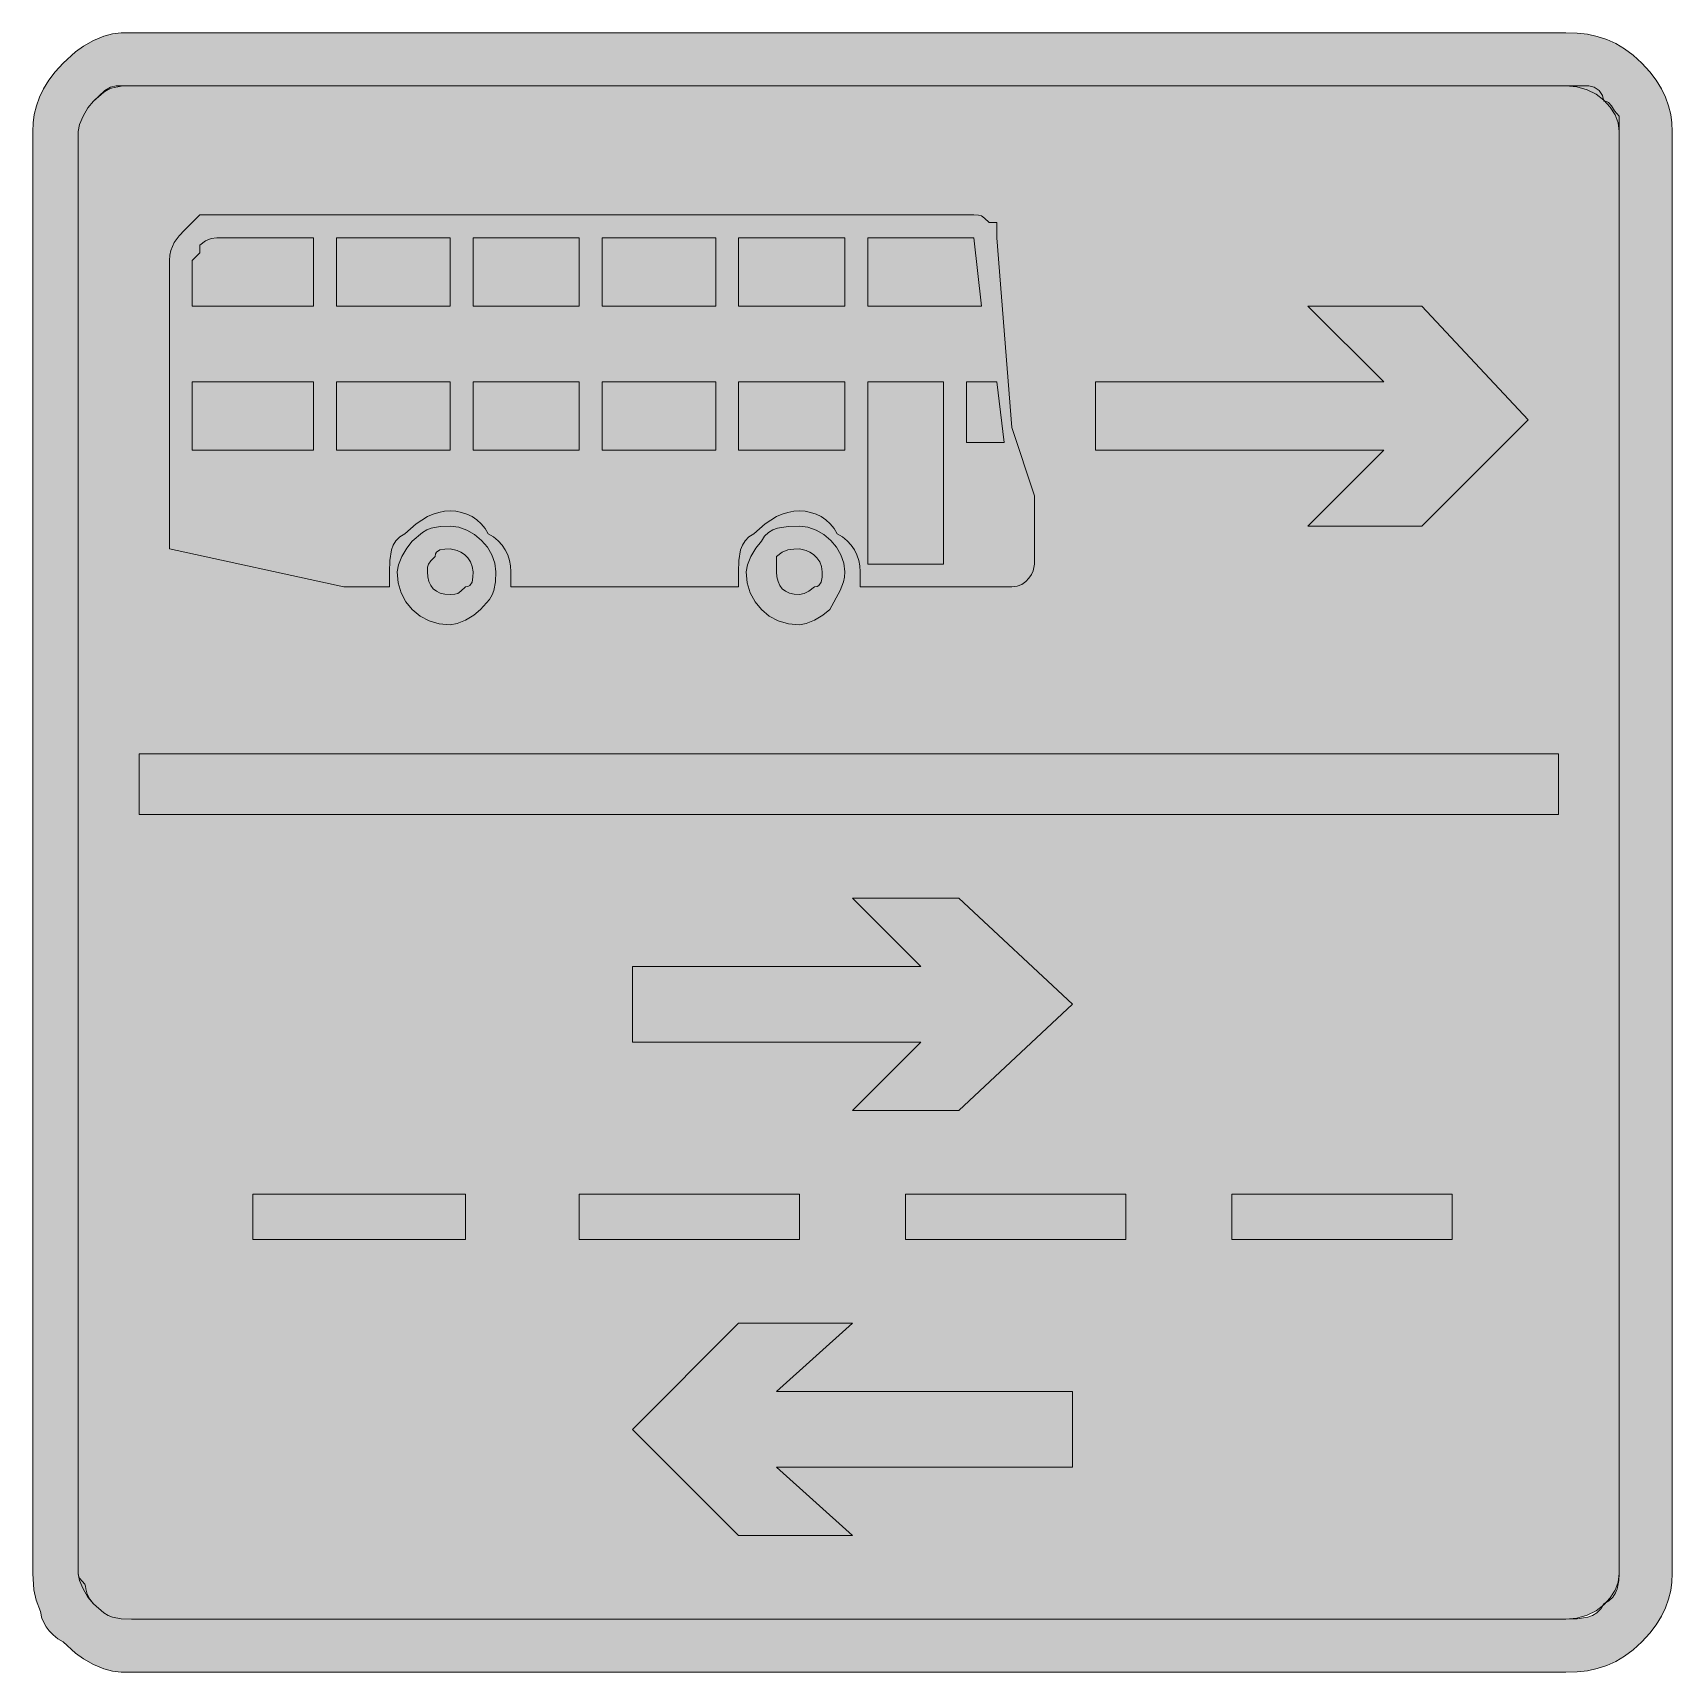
# Model space of a CAD drawing. Header units: metres. Extents: x 154 to 413, y 6 to 265.
import ezdxf

# ---------------------------------------------------------------- set-up
doc = ezdxf.new("R2010")
doc.units = ezdxf.units.M
doc.layers.add('FILL_BLACK_000000', color=7, linetype='Continuous', true_color=0x000000)
doc.layers.add('FILL_WHITE_FFFFFF', color=7, linetype='Continuous', true_color=0xffffff)

msp = doc.modelspace()

# ---------------------------------------------------------------- hatches: boundary and pattern name
at = {"layer": 'FILL_BLACK_000000', "true_color": 0x000000}
h = msp.add_hatch(color=7, dxfattribs=at)
h.dxf.hatch_style = 1
h.paths.add_polyline_path([(413.01, 20.01), (412.83, 18.66), (412.5, 17.31), (412.02, 15.96), (411.37, 14.61), (410.54, 13.26), (409.51, 11.91), (408.27, 10.56), (406.92, 9.32), (405.55, 8.29), (404.16, 7.46), (402.72, 6.81), (401.23, 6.33), (399.66, 6), (398.02, 5.82), (396.27, 5.76), (169.47, 5.76), (167.86, 5.78), (166.47, 5.91), (165.08, 6.27), (163.47, 6.96), (161.88, 7.86), (160.62, 8.76), (158.67, 10.56), (157.83, 11.06), (157.1, 11.65), (156.48, 12.29), (155.97, 12.96), (155.3, 14.27), (155.07, 15.36), (154.38, 17.14), (154.02, 18.81), (153.87, 21.36), (153.87, 249.36), (153.93, 250.71), (154.11, 252.06), (154.44, 253.41), (154.92, 254.76), (155.57, 256.11), (156.4, 257.46), (157.43, 258.81), (158.67, 260.16), (160.62, 261.96), (161.88, 262.86), (163.47, 263.76), (165.08, 264.45), (166.47, 264.81), (167.86, 264.94), (169.47, 264.96), (396.27, 264.96), (398.02, 264.9), (399.66, 264.72), (401.23, 264.39), (402.72, 263.91), (404.16, 263.26), (405.55, 262.43), (406.92, 261.4), (408.27, 260.16), (409.51, 258.81), (410.54, 257.46), (411.37, 256.11), (412.02, 254.76), (412.5, 253.41), (412.83, 252.06), (413.01, 250.71), (413.07, 249.36), (413.07, 21.36), (413.01, 20.01)])
h.paths.add_polyline_path([(404.03, 252), (403.28, 253.22), (402.27, 254.31), (401.04, 255.23), (399.61, 255.94), (398.01, 256.4), (396.27, 256.56), (169.47, 256.56), (167.07, 256.56), (166.17, 256.35), (165.27, 255.81), (163.47, 254.16), (162.59, 253.07), (161.82, 251.76), (161.28, 250.45), (161.07, 249.36), (161.07, 21.36), (161.12, 20.96), (161.26, 20.65), (161.67, 20.16), (162.08, 19.67), (162.22, 19.36), (162.27, 18.96), (162.46, 18.08), (162.87, 17.31), (163.47, 16.56), (165.08, 15.17), (165.79, 14.75), (166.47, 14.46), (167.86, 14.2), (169.47, 14.16), (396.27, 14.16), (398.05, 14.2), (399.72, 14.46), (400.48, 14.75), (401.16, 15.17), (401.77, 15.77), (402.27, 16.56), (403.06, 17.06), (403.66, 17.65), (404.08, 18.29), (404.37, 18.96), (404.63, 20.27), (404.67, 21.36), (404.67, 249.36), (404.51, 250.7), (404.03, 252)], flags=16)
h = msp.add_hatch(color=7, dxfattribs=at)
h.dxf.hatch_style = 1
h.paths.add_polyline_path([(305.07, 234.96), (306.27, 234.96), (306.27, 233.76), (306.27, 232.56), (308.67, 202.56), (312.27, 191.76), (312.27, 190.56), (312.27, 189.36), (312.27, 180.96), (312.05, 179.89), (311.76, 179.29), (311.37, 178.71), (310.86, 178.18), (310.25, 177.75), (309.51, 177.47), (308.67, 177.36), (284.67, 177.36), (284.67, 179.76), (284.61, 180.66), (284.45, 181.54), (284.16, 182.4), (283.77, 183.21), (283.26, 183.97), (282.65, 184.65), (281.91, 185.26), (281.07, 185.76), (280.57, 186.6), (279.96, 187.33), (279.28, 187.95), (278.52, 188.46), (277.71, 188.85), (276.85, 189.13), (275.97, 189.3), (275.07, 189.36), (274.17, 189.3), (273.27, 189.13), (272.37, 188.85), (271.47, 188.46), (269.67, 187.33), (267.87, 185.76), (267.08, 185.26), (266.48, 184.65), (266.06, 183.97), (265.77, 183.21), (265.51, 181.54), (265.47, 179.76), (265.47, 177.36), (229.47, 177.36), (229.47, 179.76), (229.41, 180.66), (229.25, 181.54), (228.96, 182.4), (228.57, 183.21), (228.06, 183.97), (227.45, 184.65), (226.71, 185.26), (225.87, 185.76), (225.37, 186.6), (224.76, 187.33), (224.08, 187.95), (223.32, 188.46), (222.51, 188.85), (221.65, 189.13), (220.77, 189.3), (219.87, 189.36), (218.97, 189.3), (218.07, 189.13), (217.17, 188.85), (216.27, 188.46), (214.47, 187.33), (212.67, 185.76), (211.88, 185.26), (211.28, 184.65), (210.86, 183.97), (210.57, 183.21), (210.31, 181.54), (210.27, 179.76), (210.27, 177.36), (203.07, 177.36), (175.47, 183.36), (175.47, 228.96), (175.52, 229.81), (175.68, 230.55), (176.22, 231.81), (176.99, 232.84), (177.87, 233.76), (180.27, 236.16), (183.87, 236.16), (302.67, 236.16), (303.38, 236.14), (303.87, 236.01), (304.36, 235.65), (305.07, 234.96)])
h.paths.add_polyline_path([(219.87, 232.56), (201.87, 232.56), (201.87, 221.76), (219.87, 221.76), (219.87, 232.56)], flags=16)
h.paths.add_polyline_path([(240.27, 232.56), (223.47, 232.56), (223.47, 221.76), (240.27, 221.76), (240.27, 232.56)], flags=16)
h.paths.add_polyline_path([(261.87, 221.76), (261.87, 232.56), (243.87, 232.56), (243.87, 221.76), (261.87, 221.76)], flags=16)
h.paths.add_polyline_path([(265.47, 221.76), (282.27, 221.76), (282.27, 232.56), (265.47, 232.56), (265.47, 221.76)], flags=16)
h.paths.add_polyline_path([(285.87, 232.56), (285.87, 221.76), (303.87, 221.76), (302.67, 232.56), (285.87, 232.56)], flags=16)
h.paths.add_polyline_path([(306.27, 209.76), (301.47, 209.76), (301.47, 200.16), (307.47, 200.16), (306.27, 209.76)], flags=16)
h.paths.add_polyline_path([(297.87, 180.96), (297.87, 209.76), (285.87, 209.76), (285.87, 180.96), (297.87, 180.96)], flags=16)
h.paths.add_polyline_path([(265.47, 198.96), (282.27, 198.96), (282.27, 209.76), (265.47, 209.76), (265.47, 198.96)], flags=16)
h.paths.add_polyline_path([(243.87, 198.96), (261.87, 198.96), (261.87, 209.76), (243.87, 209.76), (243.87, 198.96)], flags=16)
h.paths.add_polyline_path([(223.47, 209.76), (223.47, 198.96), (240.27, 198.96), (240.27, 209.76), (223.47, 209.76)], flags=16)
h.paths.add_polyline_path([(219.87, 209.76), (201.87, 209.76), (201.87, 198.96), (219.87, 198.96), (219.87, 209.76)], flags=16)
h.paths.add_polyline_path([(198.27, 198.96), (198.27, 209.76), (179.07, 209.76), (179.07, 198.96), (198.27, 198.96)], flags=16)
h.paths.add_polyline_path([(198.27, 232.56), (183.87, 232.56), (182.97, 232.54), (182.07, 232.41), (181.17, 232.05), (180.27, 231.36), (180.27, 230.16), (179.07, 228.96), (179.07, 221.76), (198.27, 221.76), (198.27, 232.56)], flags=16)
h = msp.add_hatch(color=7, dxfattribs=at)
h.dxf.hatch_style = 1
h.paths.add_polyline_path([(390.27, 203.76), (373.47, 186.96), (355.47, 186.96), (367.47, 198.96), (321.87, 198.96), (321.87, 209.76), (367.47, 209.76), (355.47, 221.76), (373.47, 221.76), (390.27, 203.76)])
h = msp.add_hatch(color=7, dxfattribs=at)
h.dxf.hatch_style = 1
h.paths.add_polyline_path([(212.22, 182.16), (212.99, 183.47), (213.87, 184.56), (215.48, 185.95), (216.19, 186.37), (216.87, 186.66), (218.26, 186.92), (219.87, 186.96), (221.21, 186.8), (222.51, 186.34), (223.73, 185.63), (224.82, 184.71), (225.74, 183.62), (226.45, 182.4), (226.91, 181.1), (227.07, 179.76), (227.03, 178.15), (226.77, 176.76), (226.48, 176.08), (226.06, 175.37), (224.67, 173.76), (223.58, 172.88), (222.27, 172.11), (220.96, 171.57), (219.87, 171.36), (218.13, 171.52), (216.53, 172), (215.1, 172.75), (213.87, 173.76), (212.86, 174.99), (212.11, 176.42), (211.63, 178.02), (211.47, 179.76), (211.68, 180.85), (212.22, 182.16)])
h.paths.add_polyline_path([(216.5, 178.18), (216.78, 177.57), (217.17, 177.06), (217.68, 176.67), (218.3, 176.38), (219.03, 176.22), (219.87, 176.16), (220.58, 176.18), (221.07, 176.31), (221.56, 176.67), (222.27, 177.36), (222.67, 177.41), (222.96, 177.57), (223.32, 178.11), (223.45, 178.88), (223.47, 179.76), (223.36, 180.6), (223.08, 181.33), (222.65, 181.95), (222.12, 182.46), (221.54, 182.85), (220.94, 183.13), (219.87, 183.36), (218.99, 183.34), (218.22, 183.21), (217.68, 182.85), (217.52, 182.56), (217.47, 182.16), (216.78, 181.45), (216.42, 180.96), (216.29, 180.47), (216.27, 179.76), (216.33, 178.92), (216.5, 178.18)], flags=16)
h = msp.add_hatch(color=7, dxfattribs=at)
h.dxf.hatch_style = 1
h.paths.add_polyline_path([(267.42, 182.16), (268.19, 183.47), (269.07, 184.56), (269.57, 185.35), (270.18, 185.95), (270.86, 186.37), (271.62, 186.66), (273.29, 186.92), (275.07, 186.96), (276.41, 186.8), (277.71, 186.34), (278.93, 185.63), (280.02, 184.71), (280.94, 183.62), (281.65, 182.4), (282.11, 181.1), (282.27, 179.76), (282.22, 178.91), (282.06, 178.15), (281.52, 176.76), (279.87, 173.76), (278.78, 172.88), (277.47, 172.11), (276.16, 171.57), (275.07, 171.36), (273.33, 171.52), (271.73, 172), (270.3, 172.75), (269.07, 173.76), (268.06, 174.99), (267.31, 176.42), (266.83, 178.02), (266.67, 179.76), (266.88, 180.85), (267.42, 182.16)])
h.paths.add_polyline_path([(271.7, 178.18), (271.98, 177.57), (272.37, 177.06), (272.88, 176.67), (273.5, 176.38), (274.23, 176.22), (275.07, 176.16), (275.82, 176.31), (276.59, 176.67), (277.47, 177.36), (277.87, 177.41), (278.16, 177.57), (278.52, 178.11), (278.65, 178.88), (278.67, 179.76), (278.56, 180.6), (278.28, 181.33), (277.85, 181.95), (277.32, 182.46), (276.74, 182.85), (276.14, 183.13), (275.07, 183.36), (274.17, 183.34), (273.27, 183.21), (272.37, 182.85), (271.47, 182.16), (271.47, 179.76), (271.53, 178.92), (271.7, 178.18)], flags=16)
h = msp.add_hatch(color=7, dxfattribs=at)
h.dxf.hatch_style = 1
h.paths.add_polyline_path([(170.67, 150.96), (395.07, 150.96), (395.07, 141.36), (170.67, 141.36), (170.67, 150.96)])
h = msp.add_hatch(color=7, dxfattribs=at)
h.dxf.hatch_style = 1
h.paths.add_polyline_path([(318.27, 111.36), (300.27, 94.56), (283.47, 94.56), (294.27, 105.36), (248.67, 105.36), (248.67, 117.36), (294.27, 117.36), (283.47, 128.16), (300.27, 128.16), (318.27, 111.36)])
h = msp.add_hatch(color=7, dxfattribs=at)
h.dxf.hatch_style = 1
h.paths.add_polyline_path([(222.27, 74.16), (188.67, 74.16), (188.67, 81.36), (222.27, 81.36), (222.27, 74.16)])
h = msp.add_hatch(color=7, dxfattribs=at)
h.dxf.hatch_style = 1
h.paths.add_polyline_path([(275.07, 74.16), (240.27, 74.16), (240.27, 81.36), (275.07, 81.36), (275.07, 74.16)])
h = msp.add_hatch(color=7, dxfattribs=at)
h.dxf.hatch_style = 1
h.paths.add_polyline_path([(326.67, 74.16), (291.87, 74.16), (291.87, 81.36), (326.67, 81.36), (326.67, 74.16)])
h = msp.add_hatch(color=7, dxfattribs=at)
h.dxf.hatch_style = 1
h.paths.add_polyline_path([(378.27, 74.16), (343.47, 74.16), (343.47, 81.36), (378.27, 81.36), (378.27, 74.16)])
h = msp.add_hatch(color=7, dxfattribs=at)
h.dxf.hatch_style = 1
h.paths.add_polyline_path([(248.67, 44.16), (265.47, 60.96), (283.47, 60.96), (271.47, 50.16), (318.27, 50.16), (318.27, 38.16), (271.47, 38.16), (283.47, 27.36), (265.47, 27.36), (248.67, 44.16)])
at = {"layer": 'FILL_WHITE_FFFFFF', "true_color": 0xffffff}
h = msp.add_hatch(color=7, dxfattribs=at)
h.dxf.hatch_style = 1
h.paths.add_polyline_path([(169.47, 14.16), (167.86, 14.2), (166.47, 14.46), (165.79, 14.75), (165.08, 15.17), (163.47, 16.56), (162.59, 17.65), (161.82, 18.96), (161.28, 20.27), (161.07, 21.36), (161.07, 249.36), (161.28, 250.45), (161.82, 251.76), (162.59, 253.07), (163.47, 254.16), (165.08, 255.55), (165.79, 255.97), (166.47, 256.26), (167.86, 256.52), (169.47, 256.56), (396.27, 256.56), (399.87, 256.56), (400.75, 256.35), (401.52, 255.81), (402.06, 255.04), (402.27, 254.16), (402.67, 254.11), (402.98, 253.95), (403.47, 253.41), (403.96, 252.64), (404.67, 251.76), (404.67, 249.36), (404.67, 21.36), (404.51, 20.02), (404.03, 18.72), (403.28, 17.5), (402.27, 16.41), (401.04, 15.49), (399.61, 14.78), (398.01, 14.32), (396.27, 14.16), (169.47, 14.16)])

# ---------------------------------------------------------------- linework, layer by layer
at = {"layer": 'FILL_BLACK_000000', "lineweight": 0, "true_color": 0x000000}
for points in [[(413.01, 20.01), (412.83, 18.66), (412.5, 17.31), (412.02, 15.96), (411.37, 14.61), (410.54, 13.26), (409.51, 11.91), (408.27, 10.56), (406.92, 9.32), (405.55, 8.29), (404.16, 7.46), (402.72, 6.81), (401.23, 6.33), (399.66, 6), (398.02, 5.82), (396.27, 5.76), (169.47, 5.76), (167.86, 5.78), (166.47, 5.91), (165.08, 6.27), (163.47, 6.96), (161.88, 7.86), (160.62, 8.76), (158.67, 10.56), (157.83, 11.06), (157.1, 11.65), (156.48, 12.29), (155.97, 12.96), (155.3, 14.27), (155.07, 15.36), (154.38, 17.14), (154.02, 18.81), (153.87, 21.36), (153.87, 249.36), (153.93, 250.71), (154.11, 252.06), (154.44, 253.41), (154.92, 254.76), (155.57, 256.11), (156.4, 257.46), (157.43, 258.81), (158.67, 260.16), (160.62, 261.96), (161.88, 262.86), (163.47, 263.76), (165.08, 264.45), (166.47, 264.81), (167.86, 264.94), (169.47, 264.96), (396.27, 264.96), (398.02, 264.9), (399.66, 264.72), (401.23, 264.39), (402.72, 263.91), (404.16, 263.26), (405.55, 262.43), (406.92, 261.4), (408.27, 260.16), (409.51, 258.81), (410.54, 257.46), (411.37, 256.11), (412.02, 254.76), (412.5, 253.41), (412.83, 252.06), (413.01, 250.71), (413.07, 249.36), (413.07, 21.36)], [(404.03, 252), (403.28, 253.22), (402.27, 254.31), (401.04, 255.23), (399.61, 255.94), (398.01, 256.4), (396.27, 256.56), (169.47, 256.56), (167.07, 256.56), (166.17, 256.35), (165.27, 255.81), (163.47, 254.16), (162.59, 253.07), (161.82, 251.76), (161.28, 250.45), (161.07, 249.36), (161.07, 21.36), (161.12, 20.96), (161.26, 20.65), (161.67, 20.16), (162.08, 19.67), (162.22, 19.36), (162.27, 18.96), (162.46, 18.08), (162.87, 17.31), (163.47, 16.56), (165.08, 15.17), (165.79, 14.75), (166.47, 14.46), (167.86, 14.2), (169.47, 14.16), (396.27, 14.16), (398.05, 14.2), (399.72, 14.46), (400.48, 14.75), (401.16, 15.17), (401.77, 15.77), (402.27, 16.56), (403.06, 17.06), (403.66, 17.65), (404.08, 18.29), (404.37, 18.96), (404.63, 20.27), (404.67, 21.36), (404.67, 249.36), (404.51, 250.7)], [(305.07, 234.96), (306.27, 234.96), (306.27, 233.76), (306.27, 232.56), (308.67, 202.56), (312.27, 191.76), (312.27, 190.56), (312.27, 189.36), (312.27, 180.96), (312.05, 179.89), (311.76, 179.29), (311.37, 178.71), (310.86, 178.18), (310.25, 177.75), (309.51, 177.47), (308.67, 177.36), (284.67, 177.36), (284.67, 179.76), (284.61, 180.66), (284.45, 181.54), (284.16, 182.4), (283.77, 183.21), (283.26, 183.97), (282.65, 184.65), (281.91, 185.26), (281.07, 185.76), (280.57, 186.6), (279.96, 187.33), (279.28, 187.95), (278.52, 188.46), (277.71, 188.85), (276.85, 189.13), (275.97, 189.3), (275.07, 189.36), (274.17, 189.3), (273.27, 189.13), (272.37, 188.85), (271.47, 188.46), (269.67, 187.33), (267.87, 185.76), (267.08, 185.26), (266.48, 184.65), (266.06, 183.97), (265.77, 183.21), (265.51, 181.54), (265.47, 179.76), (265.47, 177.36), (229.47, 177.36), (229.47, 179.76), (229.41, 180.66), (229.25, 181.54), (228.96, 182.4), (228.57, 183.21), (228.06, 183.97), (227.45, 184.65), (226.71, 185.26), (225.87, 185.76), (225.37, 186.6), (224.76, 187.33), (224.08, 187.95), (223.32, 188.46), (222.51, 188.85), (221.65, 189.13), (220.77, 189.3), (219.87, 189.36), (218.97, 189.3), (218.07, 189.13), (217.17, 188.85), (216.27, 188.46), (214.47, 187.33), (212.67, 185.76), (211.88, 185.26), (211.28, 184.65), (210.86, 183.97), (210.57, 183.21), (210.31, 181.54), (210.27, 179.76), (210.27, 177.36), (203.07, 177.36), (175.47, 183.36), (175.47, 228.96), (175.52, 229.81), (175.68, 230.55), (176.22, 231.81), (176.99, 232.84), (177.87, 233.76), (180.27, 236.16), (183.87, 236.16), (302.67, 236.16), (303.38, 236.14), (303.87, 236.01), (304.36, 235.65)], [(198.27, 232.56), (183.87, 232.56), (182.97, 232.54), (182.07, 232.41), (181.17, 232.05), (180.27, 231.36), (180.27, 230.16), (179.07, 228.96), (179.07, 221.76), (198.27, 221.76)], [(219.87, 232.56), (201.87, 232.56), (201.87, 221.76), (219.87, 221.76)], [(240.27, 232.56), (223.47, 232.56), (223.47, 221.76), (240.27, 221.76)], [(261.87, 221.76), (261.87, 232.56), (243.87, 232.56), (243.87, 221.76)], [(265.47, 221.76), (282.27, 221.76), (282.27, 232.56), (265.47, 232.56)], [(285.87, 232.56), (285.87, 221.76), (303.87, 221.76), (302.67, 232.56)], [(390.27, 203.76), (373.47, 186.96), (355.47, 186.96), (367.47, 198.96), (321.87, 198.96), (321.87, 209.76), (367.47, 209.76), (355.47, 221.76), (373.47, 221.76)], [(198.27, 198.96), (198.27, 209.76), (179.07, 209.76), (179.07, 198.96)], [(219.87, 209.76), (201.87, 209.76), (201.87, 198.96), (219.87, 198.96)], [(223.47, 209.76), (223.47, 198.96), (240.27, 198.96), (240.27, 209.76)], [(243.87, 198.96), (261.87, 198.96), (261.87, 209.76), (243.87, 209.76)], [(265.47, 198.96), (282.27, 198.96), (282.27, 209.76), (265.47, 209.76)], [(297.87, 180.96), (297.87, 209.76), (285.87, 209.76), (285.87, 180.96)], [(306.27, 209.76), (301.47, 209.76), (301.47, 200.16), (307.47, 200.16)], [(212.22, 182.16), (212.99, 183.47), (213.87, 184.56), (215.48, 185.95), (216.19, 186.37), (216.87, 186.66), (218.26, 186.92), (219.87, 186.96), (221.21, 186.8), (222.51, 186.34), (223.73, 185.63), (224.82, 184.71), (225.74, 183.62), (226.45, 182.4), (226.91, 181.1), (227.07, 179.76), (227.03, 178.15), (226.77, 176.76), (226.48, 176.08), (226.06, 175.37), (224.67, 173.76), (223.58, 172.88), (222.27, 172.11), (220.96, 171.57), (219.87, 171.36), (218.13, 171.52), (216.53, 172), (215.1, 172.75), (213.87, 173.76), (212.86, 174.99), (212.11, 176.42), (211.63, 178.02), (211.47, 179.76), (211.68, 180.85)], [(267.42, 182.16), (268.19, 183.47), (269.07, 184.56), (269.57, 185.35), (270.18, 185.95), (270.86, 186.37), (271.62, 186.66), (273.29, 186.92), (275.07, 186.96), (276.41, 186.8), (277.71, 186.34), (278.93, 185.63), (280.02, 184.71), (280.94, 183.62), (281.65, 182.4), (282.11, 181.1), (282.27, 179.76), (282.22, 178.91), (282.06, 178.15), (281.52, 176.76), (279.87, 173.76), (278.78, 172.88), (277.47, 172.11), (276.16, 171.57), (275.07, 171.36), (273.33, 171.52), (271.73, 172), (270.3, 172.75), (269.07, 173.76), (268.06, 174.99), (267.31, 176.42), (266.83, 178.02), (266.67, 179.76), (266.88, 180.85)], [(216.5, 178.18), (216.78, 177.57), (217.17, 177.06), (217.68, 176.67), (218.3, 176.38), (219.03, 176.22), (219.87, 176.16), (220.58, 176.18), (221.07, 176.31), (221.56, 176.67), (222.27, 177.36), (222.67, 177.41), (222.96, 177.57), (223.32, 178.11), (223.45, 178.88), (223.47, 179.76), (223.36, 180.6), (223.08, 181.33), (222.65, 181.95), (222.12, 182.46), (221.54, 182.85), (220.94, 183.13), (219.87, 183.36), (218.99, 183.34), (218.22, 183.21), (217.68, 182.85), (217.52, 182.56), (217.47, 182.16), (216.78, 181.45), (216.42, 180.96), (216.29, 180.47), (216.27, 179.76), (216.33, 178.92)], [(271.7, 178.18), (271.98, 177.57), (272.37, 177.06), (272.88, 176.67), (273.5, 176.38), (274.23, 176.22), (275.07, 176.16), (275.82, 176.31), (276.59, 176.67), (277.47, 177.36), (277.87, 177.41), (278.16, 177.57), (278.52, 178.11), (278.65, 178.88), (278.67, 179.76), (278.56, 180.6), (278.28, 181.33), (277.85, 181.95), (277.32, 182.46), (276.74, 182.85), (276.14, 183.13), (275.07, 183.36), (274.17, 183.34), (273.27, 183.21), (272.37, 182.85), (271.47, 182.16), (271.47, 179.76), (271.53, 178.92)], [(170.67, 150.96), (395.07, 150.96), (395.07, 141.36), (170.67, 141.36)], [(318.27, 111.36), (300.27, 94.56), (283.47, 94.56), (294.27, 105.36), (248.67, 105.36), (248.67, 117.36), (294.27, 117.36), (283.47, 128.16), (300.27, 128.16)], [(222.27, 74.16), (188.67, 74.16), (188.67, 81.36), (222.27, 81.36)], [(275.07, 74.16), (240.27, 74.16), (240.27, 81.36), (275.07, 81.36)], [(326.67, 74.16), (291.87, 74.16), (291.87, 81.36), (326.67, 81.36)], [(378.27, 74.16), (343.47, 74.16), (343.47, 81.36), (378.27, 81.36)], [(248.67, 44.16), (265.47, 60.96), (283.47, 60.96), (271.47, 50.16), (318.27, 50.16), (318.27, 38.16), (271.47, 38.16), (283.47, 27.36), (265.47, 27.36)]]:
    msp.add_lwpolyline(points, close=True, dxfattribs=at)
at = {"layer": 'FILL_WHITE_FFFFFF', "lineweight": 0, "true_color": 0xffffff}
msp.add_lwpolyline([(169.47, 14.16), (167.86, 14.2), (166.47, 14.46), (165.79, 14.75), (165.08, 15.17), (163.47, 16.56), (162.59, 17.65), (161.82, 18.96), (161.28, 20.27), (161.07, 21.36), (161.07, 249.36), (161.28, 250.45), (161.82, 251.76), (162.59, 253.07), (163.47, 254.16), (165.08, 255.55), (165.79, 255.97), (166.47, 256.26), (167.86, 256.52), (169.47, 256.56), (396.27, 256.56), (399.87, 256.56), (400.75, 256.35), (401.52, 255.81), (402.06, 255.04), (402.27, 254.16), (402.67, 254.11), (402.98, 253.95), (403.47, 253.41), (403.96, 252.64), (404.67, 251.76), (404.67, 249.36), (404.67, 21.36), (404.51, 20.02), (404.03, 18.72), (403.28, 17.5), (402.27, 16.41), (401.04, 15.49), (399.61, 14.78), (398.01, 14.32), (396.27, 14.16)], close=True, dxfattribs=at)

doc.saveas('drawing.dxf')
